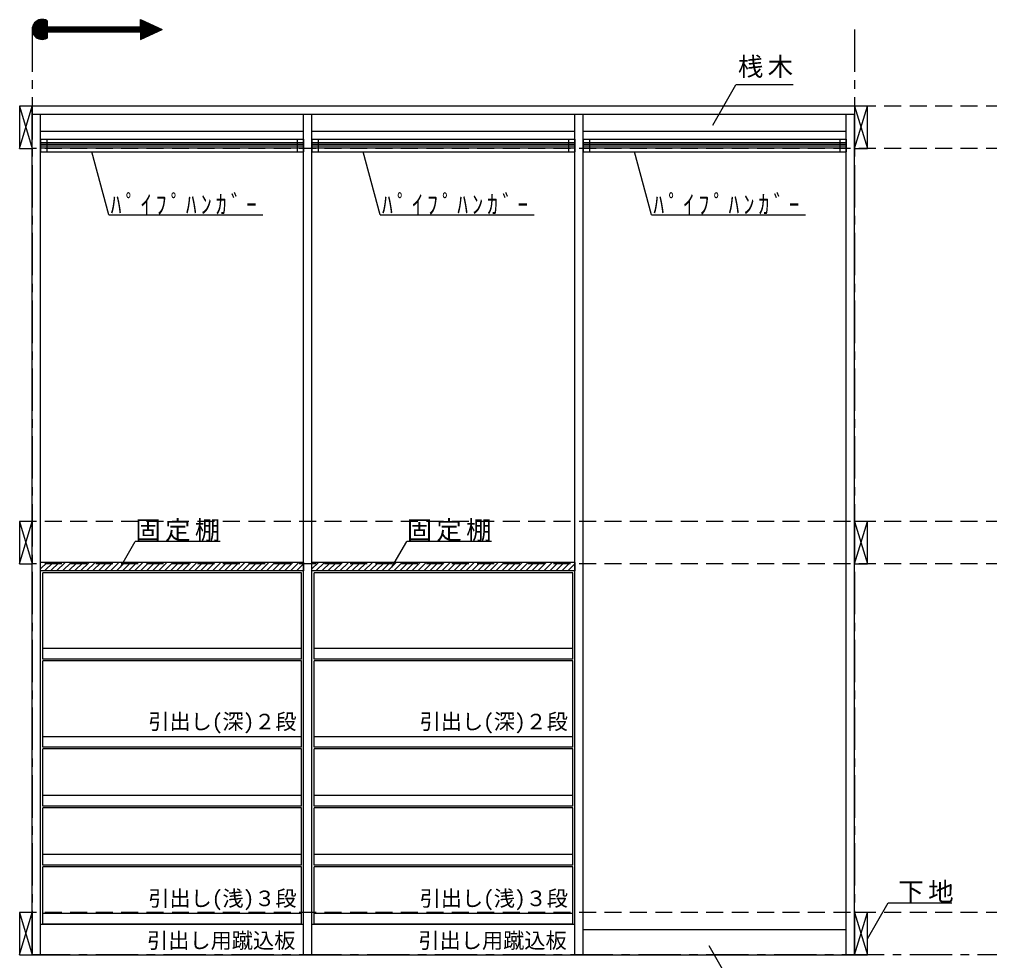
# Model space of a CAD drawing. Units: millimetres at full size, sheet at 1:20; details may follow other scales. Extents: x -8005 to 8005, y -2932 to 2722.
# Drawn here: x -5052 to -2763, y -1725 to 496 of the extents above; entities that cross this region are included whole.
import ezdxf
from ezdxf.enums import TextEntityAlignment as Align

# ---------------------------------------------------------------- set-up
doc = ezdxf.new("R2010")
doc.units = ezdxf.units.MM
doc.header["$LTSCALE"] = 20
doc.linetypes.add('CHAIN1', pattern=[8, 5, -1, 1, -1])
doc.linetypes.add('DASHED2', pattern=[3, 2, -1])
for name, color, linetype in [('0-2_本体', 2, 'Continuous'), ('0-3_固定棚', 2, 'Continuous'), ('0-6_ﾊﾟｲﾌﾟﾊﾝｶﾞｰ', 4, 'Continuous'), ('0-7_桟木・巾木', 2, 'Continuous'), ('0-8_引き出し', 2, 'Continuous'), ('0-A_文字', 7, 'Continuous'), ('0-B_寸法', 4, 'Continuous'), ('0-C_ハッチ', 4, 'Continuous')]:
    doc.layers.add(name, color=color, linetype=linetype)
doc.styles.add('ＭＳ ゴシック', font='')
doc.styles.get('ＭＳ ゴシック').set_extended_font_data('MS Gothic')

msp = doc.modelspace()

# ---------------------------------------------------------------- linework, layer by layer
at = {"layer": '0-2_本体', "color": 3}
for p, q in [((-5051.67, 291.73), (-5051.67, 271.73)), ((-3081.67, 291.73), (-5021.67, 291.73)), ((-5021.67, 271.73), (-5021.67, 291.73)), ((-3081.67, 291.73), (-3081.67, 271.73)), ((-5021.67, -1711.27), (-5021.67, 271.73)), ((-3081.67, 271.73), (-5021.67, 271.73)), ((-5001.67, -1711.27), (-5001.67, 271.73)), ((-4381.67, -1711.27), (-4381.67, 271.73)), ((-4361.67, -1711.27), (-4361.67, 271.73)), ((-3741.67, -1711.27), (-3741.67, 271.73)), ((-3721.67, -1711.27), (-3721.67, 271.73)), ((-3081.67, -1711.27), (-3081.67, 271.73)), ((-5021.67, -1711.27), (-3081.67, -1711.27))]:
    msp.add_line(p, q, dxfattribs=at)
msp.add_lwpolyline([(-3081.67, -1711.27), (-3101.67, -1711.27), (-3101.67, 271.73)], dxfattribs=at)
at = {"layer": '0-3_固定棚', "color": 3}
for p, q in [((-4381.67, -785.27), (-5001.67, -785.27)), ((-4381.67, -785.27), (-4381.67, -805.27)), ((-3741.67, -785.27), (-4361.67, -785.27)), ((-4381.67, -805.27), (-5001.67, -805.27))]:
    msp.add_line(p, q, dxfattribs=at)
msp.add_lwpolyline([(-3741.67, -785.27), (-3741.67, -805.27), (-4361.67, -805.27)], dxfattribs=at)
at = {"layer": '0-6_ﾊﾟｲﾌﾟﾊﾝｶﾞｰ', "color": 3}
for p, q in [((-5001.67, 213.73), (-5001.67, 183.73)), ((-5001.67, 213.73), (-4381.67, 213.73)), ((-4381.67, 213.73), (-4381.67, 183.73)), ((-4361.67, 213.73), (-4361.67, 183.73)), ((-4361.67, 213.73), (-3741.67, 213.73)), ((-3741.67, 213.73), (-3741.67, 183.73)), ((-3721.67, 213.73), (-3721.67, 183.73)), ((-3721.67, 213.73), (-3101.67, 213.73)), ((-3101.67, 213.73), (-3101.67, 183.73)), ((-5001.67, 183.73), (-4381.67, 183.73)), ((-4361.67, 183.73), (-3741.67, 183.73)), ((-3721.67, 183.73), (-3101.67, 183.73))]:
    msp.add_line(p, q, dxfattribs=at)
at = {"layer": '0-6_ﾊﾟｲﾌﾟﾊﾝｶﾞｰ', "color": 7}
for p, q in [((-4986.67, 213.73), (-4986.67, 183.73)), ((-4396.67, 213.73), (-4396.67, 183.73)), ((-4346.67, 213.73), (-4346.67, 183.73)), ((-3756.67, 213.73), (-3756.67, 183.73)), ((-3706.67, 213.73), (-3706.67, 183.73)), ((-3116.67, 213.73), (-3116.67, 183.73))]:
    msp.add_line(p, q, dxfattribs=at)
at = {"layer": '0-6_ﾊﾟｲﾌﾟﾊﾝｶﾞｰ'}
for p, q in [((-4381.67, 204.73), (-5001.67, 204.73)), ((-4381.67, 200.73), (-5001.67, 200.73)), ((-4381.67, 196.73), (-5001.67, 196.73)), ((-4381.67, 192.73), (-5001.67, 192.73)), ((-3741.67, 204.73), (-4361.67, 204.73)), ((-3741.67, 200.73), (-4361.67, 200.73)), ((-3741.67, 196.73), (-4361.67, 196.73)), ((-3741.67, 192.73), (-4361.67, 192.73)), ((-3101.67, 204.73), (-3721.67, 204.73)), ((-3101.67, 200.73), (-3721.67, 200.73)), ((-3101.67, 196.73), (-3721.67, 196.73)), ((-3101.67, 192.73), (-3721.67, 192.73))]:
    msp.add_line(p, q, dxfattribs=at)
at = {"layer": '0-7_桟木・巾木', "color": 7}
for p, q in [((-4381.67, 231.73), (-5001.67, 231.73)), ((-3741.67, 231.73), (-4361.67, 231.73)), ((-3101.67, 231.73), (-3721.67, 231.73)), ((-3721.67, -1651.27), (-3101.67, -1651.27))]:
    msp.add_line(p, q, dxfattribs=at)
at = {"layer": '0-8_引き出し', "color": 7}
for p, q in [((-5051.67, 291.73), (-5021.67, 191.73)), ((-5051.67, 191.73), (-5021.67, 291.73)), ((-3081.67, 291.73), (-3051.67, 191.73)), ((-3081.67, 191.73), (-3051.67, 291.73)), ((-5051.67, -688.27), (-5021.67, -788.27)), ((-5051.67, -788.27), (-5021.67, -688.27)), ((-3081.67, -688.27), (-3051.67, -788.27)), ((-3081.67, -788.27), (-3051.67, -688.27)), ((-5051.67, -1611.27), (-5021.67, -1711.27)), ((-5051.67, -1711.27), (-5021.67, -1611.27)), ((-3081.67, -1611.27), (-3051.67, -1711.27)), ((-3081.67, -1711.27), (-3051.67, -1611.27)), ((-4381.67, -1639.27), (-5001.67, -1639.27)), ((-3741.67, -1639.27), (-4361.67, -1639.27))]:
    msp.add_line(p, q, dxfattribs=at)
at = {"layer": '0-8_引き出し'}
for p, q in [((-4996.67, -1013.27), (-4996.67, -809.27)), ((-4386.67, -809.27), (-4996.67, -809.27)), ((-4386.67, -1013.27), (-4386.67, -809.27)), ((-4356.67, -1013.27), (-4356.67, -809.27)), ((-3746.67, -809.27), (-4356.67, -809.27)), ((-3746.67, -1013.27), (-3746.67, -809.27)), ((-4386.67, -988.27), (-4996.67, -988.27)), ((-3746.67, -988.27), (-4356.67, -988.27)), ((-4386.67, -1013.27), (-4996.67, -1013.27)), ((-4996.67, -1221.27), (-4996.67, -1017.27)), ((-4386.67, -1017.27), (-4996.67, -1017.27)), ((-4386.67, -1221.27), (-4386.67, -1017.27)), ((-3746.67, -1013.27), (-4356.67, -1013.27)), ((-4356.67, -1221.27), (-4356.67, -1017.27)), ((-3746.67, -1017.27), (-4356.67, -1017.27)), ((-3746.67, -1221.27), (-3746.67, -1017.27)), ((-4386.67, -1196.27), (-4996.67, -1196.27)), ((-3746.67, -1196.27), (-4356.67, -1196.27)), ((-4386.67, -1221.27), (-4996.67, -1221.27)), ((-4996.67, -1360.27), (-4996.67, -1225.27)), ((-4386.67, -1225.27), (-4996.67, -1225.27)), ((-4386.67, -1360.27), (-4386.67, -1225.27)), ((-3746.67, -1221.27), (-4356.67, -1221.27)), ((-4356.67, -1360.27), (-4356.67, -1225.27)), ((-3746.67, -1225.27), (-4356.67, -1225.27)), ((-3746.67, -1360.27), (-3746.67, -1225.27)), ((-4386.67, -1335.27), (-4996.67, -1335.27)), ((-3746.67, -1335.27), (-4356.67, -1335.27)), ((-4386.67, -1360.27), (-4996.67, -1360.27)), ((-4996.67, -1499.27), (-4996.67, -1364.27)), ((-4386.67, -1364.27), (-4996.67, -1364.27)), ((-4386.67, -1499.27), (-4386.67, -1364.27)), ((-3746.67, -1360.27), (-4356.67, -1360.27)), ((-4356.67, -1499.27), (-4356.67, -1364.27)), ((-3746.67, -1364.27), (-4356.67, -1364.27)), ((-3746.67, -1499.27), (-3746.67, -1364.27)), ((-4386.67, -1474.27), (-4996.67, -1474.27)), ((-3746.67, -1474.27), (-4356.67, -1474.27)), ((-4386.67, -1499.27), (-4996.67, -1499.27)), ((-4996.67, -1638.27), (-4996.67, -1503.27)), ((-4386.67, -1503.27), (-4996.67, -1503.27)), ((-4386.67, -1638.27), (-4386.67, -1503.27)), ((-3746.67, -1499.27), (-4356.67, -1499.27)), ((-4356.67, -1638.27), (-4356.67, -1503.27)), ((-3746.67, -1503.27), (-4356.67, -1503.27)), ((-3746.67, -1638.27), (-3746.67, -1503.27)), ((-4386.67, -1613.27), (-4996.67, -1613.27)), ((-3746.67, -1613.27), (-4356.67, -1613.27)), ((-4386.67, -1638.27), (-4996.67, -1638.27)), ((-3746.67, -1638.27), (-4356.67, -1638.27))]:
    msp.add_line(p, q, dxfattribs=at)
at = {"layer": '0-8_引き出し', "color": 3}
for points in [[(-5021.67, 191.73), (-5021.67, 291.73), (-5051.67, 291.73), (-5051.67, 191.73)], [(-3051.67, 191.73), (-3051.67, 291.73), (-3081.67, 291.73), (-3081.67, 191.73)], [(-5021.67, -788.27), (-5021.67, -688.27), (-5051.67, -688.27), (-5051.67, -788.27)], [(-3051.67, -788.27), (-3051.67, -688.27), (-3081.67, -688.27), (-3081.67, -788.27)], [(-5021.67, -1711.27), (-5021.67, -1611.27), (-5051.67, -1611.27), (-5051.67, -1711.27)], [(-3051.67, -1711.27), (-3051.67, -1611.27), (-3081.67, -1611.27), (-3081.67, -1711.27)]]:
    msp.add_lwpolyline(points, close=True, dxfattribs=at)
at = {"layer": '0-A_文字'}
for p, q in [((-5021.66, 472.25), (-4997.71, 496.2)), ((-5021.52, 475.22), (-5000.68, 496.06)), ((-5021.48, 469.61), (-4995.07, 496.02)), ((-5021.04, 467.21), (-4992.67, 495.58)), ((-5020.86, 478.71), (-5004.17, 495.4)), ((-5020.42, 465.01), (-4990.47, 494.96)), ((-5019.62, 462.98), (-4988.44, 494.16)), ((-5019.11, 483.29), (-5008.75, 493.65)), ((-5018.68, 461.09), (-4986.55, 493.22)), ((-5017.6, 459.34), (-4986.25, 490.69)), ((-5016.39, 457.72), (-4986.25, 487.86)), ((-5015.06, 456.22), (-4986.25, 485.03)), ((-5013.62, 454.84), (-4986.25, 482.21)), ((-4775.48, 466.7), (-4752.25, 489.93)), ((-4772.65, 466.7), (-4750.32, 489.03)), ((-4769.83, 466.7), (-4748.39, 488.13)), ((-4767, 466.7), (-4746.46, 487.24)), ((-4765.77, 496.21), (-4714.95, 472.6)), ((-4765.77, 478.49), (-4765.77, 496.21)), ((-4765.77, 493.39), (-4763.84, 495.31)), ((-4765.77, 490.56), (-4761.91, 494.42)), ((-4765.77, 487.73), (-4759.98, 493.52)), ((-4765.77, 484.9), (-4758.05, 492.62)), ((-4765.77, 482.07), (-4756.12, 491.72)), ((-4765.77, 479.24), (-4754.18, 490.83)), ((-4765.77, 465.1), (-4744.53, 486.34)), ((-4765.77, 462.27), (-4742.6, 485.44)), ((-4765.77, 459.45), (-4740.67, 484.55)), ((-4765.77, 456.62), (-4738.73, 483.65)), ((-4765.77, 453.79), (-4736.8, 482.75)), ((-4765.77, 450.96), (-4734.87, 481.85)), ((-4764.17, 449.73), (-4732.94, 480.96)), ((-5012.05, 453.58), (-4986.25, 479.38)), ((-5010.36, 452.44), (-4984.31, 478.49)), ((-5008.53, 451.44), (-4981.48, 478.49)), ((-5006.57, 450.57), (-4978.65, 478.49)), ((-5004.45, 449.87), (-4975.82, 478.49)), ((-5002.14, 449.34), (-4986.25, 465.23)), ((-4999.62, 449.04), (-4986.25, 462.41)), ((-4996.81, 449.02), (-4986.25, 459.58)), ((-4986.25, 466.7), (-4986.25, 452.15)), ((-4986.25, 466.7), (-4765.77, 466.7)), ((-4984.79, 466.7), (-4972.99, 478.49)), ((-4981.96, 466.7), (-4970.16, 478.49)), ((-4979.13, 466.7), (-4967.34, 478.49)), ((-4976.3, 466.7), (-4964.51, 478.49)), ((-4973.47, 466.7), (-4961.68, 478.49)), ((-4970.64, 466.7), (-4958.85, 478.49)), ((-4967.82, 466.7), (-4956.02, 478.49)), ((-4964.99, 466.7), (-4953.19, 478.49)), ((-4962.16, 466.7), (-4950.36, 478.49)), ((-4959.33, 466.7), (-4947.54, 478.49)), ((-4956.5, 466.7), (-4944.71, 478.49)), ((-4953.67, 466.7), (-4941.88, 478.49)), ((-4950.84, 466.7), (-4939.05, 478.49)), ((-4948.02, 466.7), (-4936.22, 478.49)), ((-4945.19, 466.7), (-4933.39, 478.49)), ((-4942.36, 466.7), (-4930.57, 478.49)), ((-4939.53, 466.7), (-4927.74, 478.49)), ((-4936.7, 466.7), (-4924.91, 478.49)), ((-4933.87, 466.7), (-4922.08, 478.49)), ((-4931.05, 466.7), (-4919.25, 478.49)), ((-4928.22, 466.7), (-4916.42, 478.49)), ((-4925.39, 466.7), (-4913.6, 478.49)), ((-4922.56, 466.7), (-4910.77, 478.49)), ((-4919.73, 466.7), (-4907.94, 478.49)), ((-4916.9, 466.7), (-4905.11, 478.49)), ((-4914.08, 466.7), (-4902.28, 478.49)), ((-4911.25, 466.7), (-4899.45, 478.49)), ((-4908.42, 466.7), (-4896.62, 478.49)), ((-4905.59, 466.7), (-4893.8, 478.49)), ((-4902.76, 466.7), (-4890.97, 478.49)), ((-4899.93, 466.7), (-4888.14, 478.49)), ((-4897.1, 466.7), (-4885.31, 478.49)), ((-4894.28, 466.7), (-4882.48, 478.49)), ((-4891.45, 466.7), (-4879.65, 478.49)), ((-4888.62, 466.7), (-4876.83, 478.49)), ((-4885.79, 466.7), (-4874, 478.49)), ((-4882.96, 466.7), (-4871.17, 478.49)), ((-4880.13, 466.7), (-4868.34, 478.49)), ((-4877.31, 466.7), (-4865.51, 478.49)), ((-4874.48, 466.7), (-4862.68, 478.49)), ((-4871.65, 466.7), (-4859.86, 478.49)), ((-4868.82, 466.7), (-4857.03, 478.49)), ((-4865.99, 466.7), (-4854.2, 478.49)), ((-4863.16, 466.7), (-4851.37, 478.49)), ((-4860.34, 466.7), (-4848.54, 478.49)), ((-4857.51, 466.7), (-4845.71, 478.49)), ((-4854.68, 466.7), (-4842.88, 478.49)), ((-4851.85, 466.7), (-4840.06, 478.49)), ((-4849.02, 466.7), (-4837.23, 478.49)), ((-4846.19, 466.7), (-4834.4, 478.49)), ((-4843.36, 466.7), (-4831.57, 478.49)), ((-4840.54, 466.7), (-4828.74, 478.49)), ((-4837.71, 466.7), (-4825.91, 478.49)), ((-4834.88, 466.7), (-4823.09, 478.49)), ((-4832.05, 466.7), (-4820.26, 478.49)), ((-4829.22, 466.7), (-4817.43, 478.49)), ((-4826.39, 466.7), (-4814.6, 478.49)), ((-4823.57, 466.7), (-4811.77, 478.49)), ((-4820.74, 466.7), (-4808.94, 478.49)), ((-4817.91, 466.7), (-4806.11, 478.49)), ((-4815.08, 466.7), (-4803.29, 478.49)), ((-4812.25, 466.7), (-4800.46, 478.49)), ((-4809.42, 466.7), (-4797.63, 478.49)), ((-4806.6, 466.7), (-4794.8, 478.49)), ((-4803.77, 466.7), (-4791.97, 478.49)), ((-4800.94, 466.7), (-4789.14, 478.49)), ((-4798.11, 466.7), (-4786.32, 478.49)), ((-4795.28, 466.7), (-4783.49, 478.49)), ((-4792.45, 466.7), (-4780.66, 478.49)), ((-4789.62, 466.7), (-4777.83, 478.49)), ((-4786.8, 466.7), (-4775, 478.49)), ((-4783.97, 466.7), (-4772.17, 478.49)), ((-4781.14, 466.7), (-4769.35, 478.49)), ((-4778.31, 466.7), (-4766.52, 478.49)), ((-4765.77, 448.99), (-4714.95, 472.6)), ((-4765.77, 466.7), (-4765.77, 448.99)), ((-4758.89, 452.18), (-4731.01, 480.06)), ((-4753.61, 454.64), (-4729.08, 479.16)), ((-4748.32, 457.09), (-4727.15, 478.26)), ((-4743.04, 459.54), (-4725.22, 477.37)), ((-4737.76, 462), (-4723.29, 476.47)), ((-4732.47, 464.45), (-4721.35, 475.57)), ((-4727.19, 466.91), (-4719.42, 474.68)), ((-4721.91, 469.36), (-4717.49, 473.78)), ((-4716.63, 471.82), (-4715.56, 472.88)), ((-4993.59, 449.41), (-4986.25, 456.75)), ((-4989.63, 450.54), (-4986.25, 453.92)), ((-3416.45, 246.66), (-3361.62, 341.62)), ((-3227.03, 341.62), (-3361.62, 341.62)), ((-4841.12, 35.43), (-4880.85, 183.73)), ((-4201.12, 35.43), (-4240.85, 183.73)), ((-3561.12, 35.43), (-3600.85, 183.73)), ((-4841.12, 35.43), (-4477.55, 35.43)), ((-4201.12, 35.43), (-3837.55, 35.43)), ((-3561.12, 35.43), (-3197.55, 35.43)), ((-4813.27, -796.33), (-4778.25, -735.68)), ((-4578.25, -735.68), (-4778.25, -735.68)), ((-4173.27, -796.33), (-4138.25, -735.68)), ((-3938.25, -735.68), (-4138.25, -735.68)), ((-3425.83, -1689.03), (-3361.62, -1800.25))]:
    msp.add_line(p, q, dxfattribs=at)
at = {"layer": '0-A_文字', "linetype": 'CHAIN1'}
for p, q in [((-5021.67, 472.6), (-5021.67, -1711.27)), ((-3081.67, 472.6), (-3081.67, -1711.27)), ((-931.67, -1711.27), (-5021.67, -1711.27))]:
    msp.add_line(p, q, dxfattribs=at)
at = {"layer": '0-A_文字'}
for points in [[(-4986.25, 493.04), (-4986.25, 478.49), (-4765.77, 478.49)], [(-3051.67, -1672.95), (-3002.9, -1588.48), (-2852.37, -1588.48)]]:
    msp.add_lwpolyline(points, dxfattribs=at)
msp.add_arc((-4998.06, 472.6), 23.61, 60, 300, dxfattribs=at)
at = {"layer": '0-B_寸法', "linetype": 'DASHED2'}
for p, q in [((-931.67, 291.73), (-5021.67, 291.73)), ((-931.67, 191.73), (-5021.67, 191.73)), ((-931.67, -688.27), (-5021.67, -688.27)), ((-931.67, -788.27), (-5021.67, -788.27)), ((-931.67, -1611.27), (-5021.67, -1611.27))]:
    msp.add_line(p, q, dxfattribs=at)
at = {"layer": '0-C_ハッチ'}
for p, q in [((-5001.67, -800.45), (-4986.49, -785.27)), ((-4992.35, -805.27), (-4972.35, -785.27)), ((-4978.2, -805.27), (-4958.2, -785.27)), ((-4964.06, -805.27), (-4944.06, -785.27)), ((-4949.92, -805.27), (-4929.92, -785.27)), ((-4935.78, -805.27), (-4915.78, -785.27)), ((-4921.63, -805.27), (-4901.63, -785.27)), ((-4907.49, -805.27), (-4887.49, -785.27)), ((-4893.35, -805.27), (-4873.35, -785.27)), ((-4879.21, -805.27), (-4859.21, -785.27)), ((-4865.07, -805.27), (-4845.07, -785.27)), ((-4850.92, -805.27), (-4830.92, -785.27)), ((-4836.78, -805.27), (-4816.78, -785.27)), ((-4822.64, -805.27), (-4802.64, -785.27)), ((-4808.5, -805.27), (-4788.5, -785.27)), ((-4794.36, -805.27), (-4774.36, -785.27)), ((-4780.21, -805.27), (-4760.21, -785.27)), ((-4766.07, -805.27), (-4746.07, -785.27)), ((-4751.93, -805.27), (-4731.93, -785.27)), ((-4737.79, -805.27), (-4717.79, -785.27)), ((-4723.64, -805.27), (-4703.64, -785.27)), ((-4709.5, -805.27), (-4689.5, -785.27)), ((-4695.36, -805.27), (-4675.36, -785.27)), ((-4681.22, -805.27), (-4661.22, -785.27)), ((-4667.08, -805.27), (-4647.08, -785.27)), ((-4652.93, -805.27), (-4632.93, -785.27)), ((-4638.79, -805.27), (-4618.79, -785.27)), ((-4624.65, -805.27), (-4604.65, -785.27)), ((-4610.51, -805.27), (-4590.51, -785.27)), ((-4596.37, -805.27), (-4576.37, -785.27)), ((-4582.22, -805.27), (-4562.22, -785.27)), ((-4568.08, -805.27), (-4548.08, -785.27)), ((-4553.94, -805.27), (-4533.94, -785.27)), ((-4539.8, -805.27), (-4519.8, -785.27)), ((-4525.65, -805.27), (-4505.65, -785.27)), ((-4511.51, -805.27), (-4491.51, -785.27)), ((-4497.37, -805.27), (-4477.37, -785.27)), ((-4483.23, -805.27), (-4463.23, -785.27)), ((-4469.09, -805.27), (-4449.09, -785.27)), ((-4454.94, -805.27), (-4434.94, -785.27)), ((-4440.8, -805.27), (-4420.8, -785.27)), ((-4426.66, -805.27), (-4406.66, -785.27)), ((-4412.52, -805.27), (-4392.52, -785.27)), ((-4398.38, -805.27), (-4381.67, -788.56)), ((-4361.67, -800.45), (-4346.49, -785.27)), ((-4352.35, -805.27), (-4332.35, -785.27)), ((-4338.2, -805.27), (-4318.2, -785.27)), ((-4324.06, -805.27), (-4304.06, -785.27)), ((-4309.92, -805.27), (-4289.92, -785.27)), ((-4295.78, -805.27), (-4275.78, -785.27)), ((-4281.63, -805.27), (-4261.63, -785.27)), ((-4267.49, -805.27), (-4247.49, -785.27)), ((-4253.35, -805.27), (-4233.35, -785.27)), ((-4239.21, -805.27), (-4219.21, -785.27)), ((-4225.07, -805.27), (-4205.07, -785.27)), ((-4210.92, -805.27), (-4190.92, -785.27)), ((-4196.78, -805.27), (-4176.78, -785.27)), ((-4182.64, -805.27), (-4162.64, -785.27)), ((-4168.5, -805.27), (-4148.5, -785.27)), ((-4154.36, -805.27), (-4134.36, -785.27)), ((-4140.21, -805.27), (-4120.21, -785.27)), ((-4126.07, -805.27), (-4106.07, -785.27)), ((-4111.93, -805.27), (-4091.93, -785.27)), ((-4097.79, -805.27), (-4077.79, -785.27)), ((-4083.64, -805.27), (-4063.64, -785.27)), ((-4069.5, -805.27), (-4049.5, -785.27)), ((-4055.36, -805.27), (-4035.36, -785.27)), ((-4041.22, -805.27), (-4021.22, -785.27)), ((-4027.08, -805.27), (-4007.08, -785.27)), ((-4012.93, -805.27), (-3992.93, -785.27)), ((-3998.79, -805.27), (-3978.79, -785.27)), ((-3984.65, -805.27), (-3964.65, -785.27)), ((-3970.51, -805.27), (-3950.51, -785.27)), ((-3956.37, -805.27), (-3936.37, -785.27)), ((-3942.22, -805.27), (-3922.22, -785.27)), ((-3928.08, -805.27), (-3908.08, -785.27)), ((-3913.94, -805.27), (-3893.94, -785.27)), ((-3899.8, -805.27), (-3879.8, -785.27)), ((-3885.65, -805.27), (-3865.65, -785.27)), ((-3871.51, -805.27), (-3851.51, -785.27)), ((-3857.37, -805.27), (-3837.37, -785.27)), ((-3843.23, -805.27), (-3823.23, -785.27)), ((-3829.09, -805.27), (-3809.09, -785.27)), ((-3814.94, -805.27), (-3794.94, -785.27)), ((-3800.8, -805.27), (-3780.8, -785.27)), ((-3786.66, -805.27), (-3766.66, -785.27)), ((-3772.52, -805.27), (-3752.52, -785.27)), ((-3758.38, -805.27), (-3741.67, -788.56)), ((-4384.23, -805.27), (-4381.67, -802.7)), ((-3744.23, -805.27), (-3741.67, -802.7))]:
    msp.add_line(p, q, dxfattribs=at)

# ---------------------------------------------------------------- texts
at = {"layer": '0-A_文字', "style": 'ＭＳ ゴシック'}
for s, p in [('引出し(深)２段', (-4747.79, -1189.92)), ('引出し(深)２段', (-4107.79, -1189.92)), ('引出し(浅)３段', (-4747.79, -1607.06)), ('引出し(浅)３段', (-4107.79, -1607.06)), ('引出し用蹴込板', (-4750.68, -1706.38)), ('引出し用蹴込板', (-4110.68, -1706.38))]:
    msp.add_text(s, height=36.66, dxfattribs=at).set_placement(p, align=Align.BOTTOM_LEFT)
at = {"layer": '0-A_文字', "char_height": 43.99, "attachment_point": 7, "style": 'ＭＳ ゴシック'}
for s, insert in [('\\T1.17;桟木', (-3357.03, 358.08)), ('\\T1.39;\\W0.85;ﾊﾟｲﾌﾟﾊﾝｶﾞｰ', (-4836.27, 35.43)), ('\\T1.39;\\W0.85;ﾊﾟｲﾌﾟﾊﾝｶﾞｰ', (-4196.27, 35.43)), ('\\T1.39;\\W0.85;ﾊﾟｲﾌﾟﾊﾝｶﾞｰ', (-3556.27, 35.43)), ('\\T1.17;固定棚', (-4778.25, -735.68)), ('\\T1.17;固定棚', (-4138.25, -735.68)), ('\\T1.17;下地', (-2978.4, -1588.48))]:
    msp.add_mtext(s, dxfattribs=dict(at, insert=insert))

doc.saveas('drawing.dxf')
